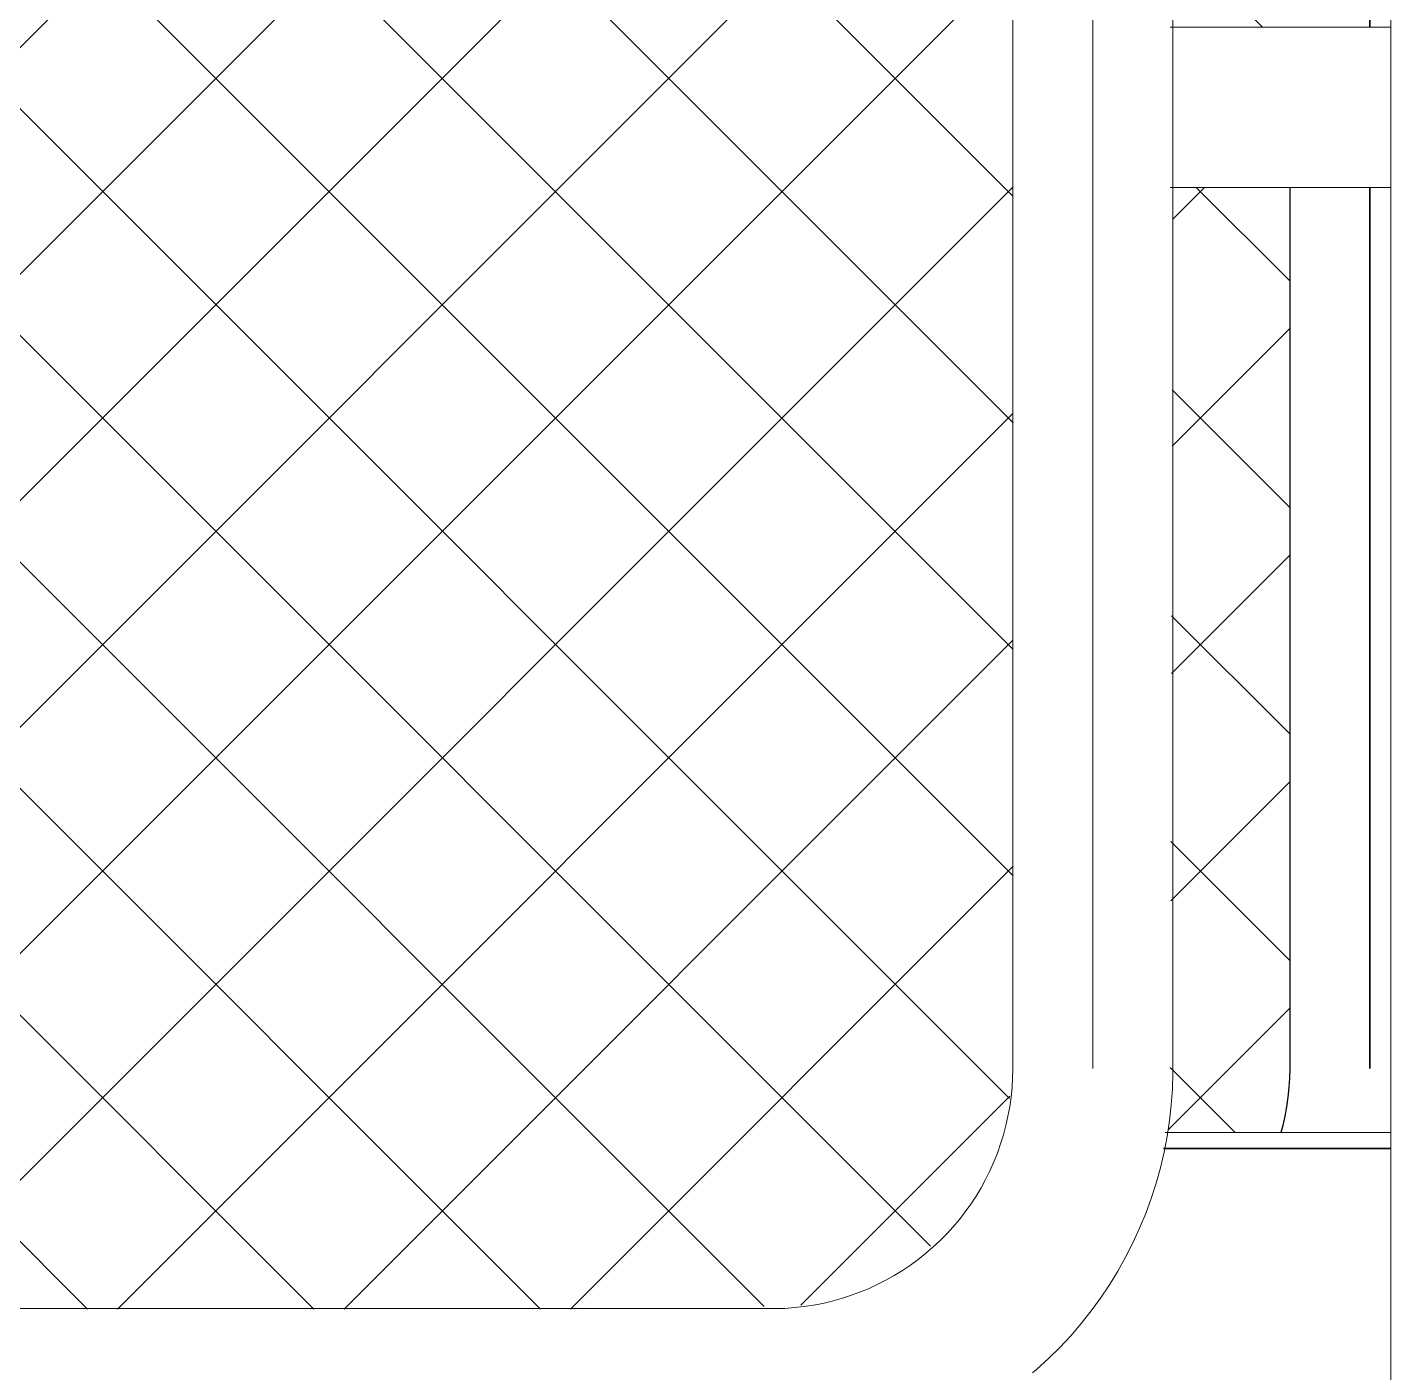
# Model space of a CAD drawing. Header units: millimetres. Extents: x -187664 to 435448, y -313239 to 299894.
# Drawn here: x 85892.6 to 86318.3, y -226415.2 to -225995.2 of the extents above; entities that cross this region are included whole.
import ezdxf

# ---------------------------------------------------------------- set-up
doc = ezdxf.new("R2010")
doc.units = ezdxf.units.MM
doc.layers.add('000 - EXISTING_CANOPY_MAIN_COLOR_1', color=7, linetype='Continuous')
for name, color, linetype, lineweight in [('A-FLOR-E', 7, 'Continuous', 35), ('A-FLOR-LEVL-E', 7, 'Continuous', 35), ('A-GENM', 7, 'Continuous', 9), ('A-GLAZ-CURT', 7, 'Continuous', 9)]:
    doc.layers.add(name, color=color, linetype=linetype, lineweight=lineweight)

# ---------------------------------------------------------------- blocks, each defined once
blk = doc.blocks.new('DPA_CP_Fence Type D - Fence Post Left w MRTA Logo-15315861-2150-01 ENTRANCE 1 ELEVATION 4')
at = {"layer": '000 - EXISTING_CANOPY_MAIN_COLOR_1'}
h = blk.add_hatch(dxfattribs=at)
h.set_pattern_fill('FP_6', style=0, pattern_type=2)
h.set_pattern_definition([(45, (17634.131, 101450), (-35.35533905932738, 35.35533905932738), []), (135, (17634.131, 101450), (-35.35533905932738, -35.35533905932737), [])])
h.paths.add_polyline_path([(18923.55529580681, 101555), (18931.85165733812, 101556.0931676752), (18931.90148552451, 101556.2135366353), (18934.26297696539, 101575), (18934.2629769654, 101850), (18897.67729258849, 101850), (18896.82193790885, 101567.8091115897), (18896.25438872859, 101555), (18897.67729258849, 101555)])
h.paths.add_polyline_path([(18897.67729258849, 101900), (18934.2629769654, 101900), (18934.26297696539, 103000), (18897.67729258849, 103000), (18897.67729258849, 101907.1161079228)])
h.paths.add_polyline_path([(18897.67729258849, 103050), (18934.26297696539, 103050), (18933.432716253, 103330.8857964764), (18930.49723598049, 103347.421714858), (18921.49992771782, 103366.3720809649), (18910.28394394309, 103379.3786408153), (18894.40452244426, 103390.9823468516), (18875.00122818201, 103398.1163389489), (18872.73495302937, 103397.7203328703), (18882.13858400745, 103384.1162168707), (18894.40452244425, 103352.513878699), (18897.67729258849, 103315.3186153595), (18897.67729258849, 103158.0340132517)])
at = {"layer": '000 - EXISTING_CANOPY_MAIN_COLOR_1', "color": 7}
for p, q in [((18959.13132446778, 102999.9999999999), (18959.13132446778, 101899.9999999999)), ((18959.13132446778, 101899.9999999999), (18959.13132446778, 102999.9999999999)), ((18934.13132446781, 101850), (18934.13132446781, 101575)), ((18959.13132446778, 101849.9999999999), (18959.13132446778, 101574.9999999999)), ((18959.13132446778, 101574.9999999999), (18959.13132446778, 101849.9999999999))]:
    blk.add_line(p, q, dxfattribs=at)
at = {"layer": '000 - EXISTING_CANOPY_MAIN_COLOR_1', "color": 7, "flags": 128}
blk.add_lwpolyline([(18934.13132446781, 101575), (18934.07133246738, 101572.000799936), (18933.89145244051, 101569.0063979523), (18933.59197215685, 101566.0215844533), (18933.17337072098, 101563.0511345039), (18932.6363178059, 101560.0998001904), (18931.98167258171, 101557.172303018), (18931.40379318377, 101555)], dxfattribs=at)
blk = doc.blocks.new('DPA_CP_Fence Type D - Fence Post Left w MRTA Logo-17948264-2150-01 ENTRANCE 1 ELEVATION 4')
at = {"layer": 'A-GLAZ-CURT'}
h = blk.add_hatch(dxfattribs=at)
h.set_pattern_fill('FP_8', style=0, pattern_type=2)
h.set_pattern_definition([(45, (18634.849, 101450), (-35.35533905932738, 35.35533905932738), []), (135, (18634.849, 101450), (-35.35533905932738, -35.35533905932737), [])])
h.paths.add_polyline_path([(18731.69146527338, 101499.8683475024), (18780.49290915128, 101500.9276661122), (18795.13334231465, 101503.6485511322), (18814.65391986581, 101513.0893305387), (18827.05593340379, 101523.8473805247), (18839.0412740998, 101540.6368213623), (18845.44745364517, 101556.2135366353), (18847.80894508606, 101575), (18847.80894508607, 102434.8975398161), (18706.74742907667, 102352.9999999588), (18634.84891532143, 102352.9999999409), (18803.67469691884, 102449.9999999827), (18634.84891532143, 102546.9999999587), (18706.67469689489, 102546.9999999587), (18847.80894508607, 102465.0958884992), (18846.97868437359, 103330.8857964769), (18844.04320410116, 103347.421714858), (18835.04589583849, 103366.3720809648), (18823.82991206373, 103379.3786408153), (18811.06989213226, 103389.6741639318), (18791.46375595314, 103397.7701610567), (18770.7326203757, 103400.1316524976), (18491.13474157783, 103399.3013917851), (18474.59882319628, 103396.3659115127), (18455.70781615127, 103387.4135667532), (18442.64189723904, 103376.1526194753), (18431.56121239356, 103361.5203577563), (18424.25037699765, 103343.7864633647), (18421.88888555675, 103314.3987514178), (18422.71914626918, 101569.1142035235), (18425.65462654165, 101552.578285142), (18434.65193480432, 101533.6279190352), (18445.86791857908, 101520.6213591847), (18460.50018029798, 101509.5406743392), (18478.23407468966, 101502.2298389433), (18497.02053805434, 101499.8683475024), (18712.17088772222, 101499.8683475024)])
at = {"layer": 'A-GLAZ-CURT', "color": 7}
for p, q in [((18847.67729258848, 103325), (18847.67729258848, 101575)), ((18897.67729258848, 101575), (18897.67729258848, 103325)), ((18872.67729258846, 102449.3356129233), (18872.67729258846, 101574.9999999999)), ((18872.67729258846, 101574.9999999999), (18872.67729258846, 102449.3356129233)), ((18872.67729258846, 101849.9999999999), (18872.67729258846, 101899.9999999999)), ((18872.67729258846, 101899.9999999999), (18872.67729258846, 101849.9999999999)), ((18965.68477914525, 101899.9999999999), (18896.82543824569, 101899.9999999999)), ((18897.67729258846, 101899.9999999999), (18965.68477914525, 101899.9999999999)), ((18896.82543824569, 101849.9999999999), (18965.68477914525, 101849.9999999999)), ((18965.68477914525, 101849.9999999999), (18897.67729258846, 101849.9999999999)), ((18772.67729258848, 101500), (18497.02053805434, 101500))]:
    blk.add_line(p, q, dxfattribs=at)
at = {"layer": 'A-GLAZ-CURT', "color": 7, "flags": 128}
for points in [[(18847.67729258848, 101575), (18847.61730058804, 101572.000799936), (18847.43742056117, 101569.0063979523), (18847.13794027751, 101566.0215844533), (18846.71933884164, 101563.0511345039), (18846.18228592656, 101560.0998001904), (18845.52764070238, 101557.172303018), (18844.75645046178, 101554.2733263577), (18843.86994894466, 101551.4075079538), (18842.86955436432, 101548.5794325044), (18841.75686713869, 101545.7936243268), (18840.53366732998, 101543.0545401201), (18839.20191179692, 101540.3665618344), (18837.7637310643, 101537.7339896617), (18836.22142591449, 101535.1610351559), (18834.5774637067, 101532.6518144954), (18832.8344744298, 101530.2103418978), (18830.99524649479, 101527.8405231986), (18829.06272227405, 101525.5461496021), (18827.03999339405, 101523.3308916167), (18824.93029578951, 101521.1982931825), (18822.73700452657, 101519.1517660022), (18820.46362840337, 101517.1945840826), (18818.11380433674, 101515.3298784973), (18815.69129154392, 101513.5606323774), (18813.19996552859, 101511.8896761394), (18810.64381188093, 101510.3196829567), (18808.02691990151, 101508.8531644836), (18805.35347605923, 101507.4924668368), (18802.62775729394, 101506.2397668421), (18799.85412417423, 101505.0970685525), (18797.03701392138, 101504.0662000413), (18794.18093331088, 101503.1488104783), (18791.2904514624, 101502.3463674911), (18788.37019253034, 101501.6601548173), (18785.424828306, 101501.0912702509), (18782.45907074384, 101500.6406238856), (18779.4776644233, 101500.3089366597), (18776.48537895849, 101500.0967392018), (18773.48700136785, 101500.0043709828), (18772.67729258848, 101500)], [(18853.88430394145, 101480), (18855.10037658492, 101481.0242838574), (18858.79247322731, 101484.3954986574), (18862.34680395092, 101487.9116613316), (18865.75768258484, 101491.5671467698), (18869.01965245086, 101495.3561069752), (18872.12749509303, 101499.2724804196), (18875.0762386261, 101503.3100017409), (18877.86116568947, 101507.4622117665), (18880.4778209939, 101511.7224678459), (18882.9220184491, 101516.0839544783), (18885.18984786055, 101520.5396942154), (18887.27768118495, 101525.0825588242), (18889.18217833438, 101529.7052806904), (18890.90029251968, 101534.4004644451), (18892.42927512464, 101539.160598796), (18893.76668010327, 101543.9780685434), (18894.9103678929, 101548.8451667636), (18895.85850883705, 101553.7541071375), (18896.60958611244, 101558.6970364077), (18897.16239815568, 101563.666046942), (18897.51606058543, 101568.6531893833), (18897.67000761723, 101573.6504853677), (18897.67729258848, 101575)]]:
    blk.add_lwpolyline(points, dxfattribs=at)
blk = doc.blocks.new('Ramp - Ramp-15894419-2150-01 ENTRANCE 1 ELEVATION 4')
at = {"layer": '000 - EXISTING_CANOPY_MAIN_COLOR_1', "color": 7}
blk.add_line((18965.68477914525, 101549.9999999999), (18894.70354779216, 101549.9999999999), dxfattribs=at)
blk = doc.blocks.new('BOLLARD - BOLLARD-V318-2150-01 ENTRANCE 1 ELEVATION 4')
at = {"layer": 'A-GENM', "color": 7}
blk.add_line((18965.68477914526, 102410), (18965.68477914526, 101460), dxfattribs=at)
blk = doc.blocks.new('DPA_Drainage Gutter_Landscape_Type A - DPA_Drainage Gutter_Landscape_Type A-17902767-2150-01 ENTRANCE 1 ELEVATION 4')
at = {"layer": 'A-GENM', "color": 7}
for p, q in [((18965.68477914525, 101554.9999999999), (18895.29829675143, 101554.9999999999)), ((18895.29829675143, 101554.9999999999), (18965.68477914525, 101554.9999999999)), ((18965.68477914525, 101554.9999999999), (18895.29829675144, 101554.9999999999)), ((18895.29829675144, 101554.9999999999), (18965.68477914525, 101554.9999999999)), ((18965.68477914525, 101554.9999999999), (18895.29829675143, 101554.9999999999)), ((18895.29829675143, 101554.9999999999), (18965.68477914525, 101554.9999999999)), ((18965.68477914525, 101554.9999999999), (18895.29829675144, 101554.9999999999)), ((18895.29829675144, 101554.9999999999), (18965.68477914525, 101554.9999999999)), ((18965.68477914525, 101554.9999999999), (18895.29829675143, 101554.9999999999)), ((18895.29829675143, 101554.9999999999), (18965.68477914525, 101554.9999999999)), ((18965.68477914525, 101554.9999999999), (18895.29829675144, 101554.9999999999)), ((18895.29829675144, 101554.9999999999), (18965.68477914525, 101554.9999999999)), ((18965.68477914525, 101554.9999999999), (18895.29829675143, 101554.9999999999)), ((18895.29829675143, 101554.9999999999), (18965.68477914525, 101554.9999999999)), ((18965.68477914525, 101554.9999999999), (18895.29829675144, 101554.9999999999)), ((18895.29829675144, 101554.9999999999), (18965.68477914525, 101554.9999999999)), ((18965.68477914525, 101554.9999999999), (18895.29829675143, 101554.9999999999)), ((18895.29829675143, 101554.9999999999), (18965.68477914525, 101554.9999999999)), ((18965.68477914525, 101554.9999999999), (18895.29829675144, 101554.9999999999)), ((18895.29829675144, 101554.9999999999), (18965.68477914525, 101554.9999999999)), ((18965.68477914525, 101554.9999999999), (18895.29829675143, 101554.9999999999)), ((18895.29829675143, 101554.9999999999), (18965.68477914525, 101554.9999999999)), ((18965.68477914525, 101554.9999999999), (18895.29829675144, 101554.9999999999)), ((18895.29829675144, 101554.9999999999), (18965.68477914525, 101554.9999999999)), ((18965.68477914525, 101554.9999999999), (18895.29829675143, 101554.9999999999)), ((18895.29829675143, 101554.9999999999), (18965.68477914525, 101554.9999999999)), ((18965.68477914525, 101554.9999999999), (18895.29829675144, 101554.9999999999)), ((18895.29829675144, 101554.9999999999), (18965.68477914525, 101554.9999999999)), ((18965.68477914525, 101554.9999999999), (18895.29829675143, 101554.9999999999)), ((18895.29829675143, 101554.9999999999), (18965.68477914525, 101554.9999999999)), ((18965.68477914525, 101554.9999999999), (18895.29829675144, 101554.9999999999)), ((18895.29829675144, 101554.9999999999), (18965.68477914525, 101554.9999999999)), ((18965.68477914525, 101554.9999999999), (18895.29829675143, 101554.9999999999)), ((18895.29829675143, 101554.9999999999), (18965.68477914525, 101554.9999999999)), ((18965.68477914525, 101554.9999999999), (18895.29829675144, 101554.9999999999)), ((18895.29829675144, 101554.9999999999), (18965.68477914525, 101554.9999999999)), ((18965.68477914525, 101554.9999999999), (18895.29829675143, 101554.9999999999)), ((18895.29829675143, 101554.9999999999), (18965.68477914525, 101554.9999999999)), ((18965.68477914525, 101554.9999999999), (18895.29829675144, 101554.9999999999)), ((18895.29829675144, 101554.9999999999), (18965.68477914525, 101554.9999999999)), ((18965.68477914525, 101554.9999999999), (18895.29829675143, 101554.9999999999)), ((18895.29829675143, 101554.9999999999), (18965.68477914525, 101554.9999999999)), ((18965.68477914525, 101554.9999999999), (18895.29829675144, 101554.9999999999)), ((18895.29829675144, 101554.9999999999), (18965.68477914525, 101554.9999999999)), ((18965.68477914525, 101554.9999999999), (18895.29829675143, 101554.9999999999)), ((18895.29829675143, 101554.9999999999), (18965.68477914525, 101554.9999999999)), ((18965.68477914525, 101554.9999999999), (18895.29829675144, 101554.9999999999)), ((18895.29829675144, 101554.9999999999), (18965.68477914525, 101554.9999999999)), ((18965.68477914525, 101554.9999999999), (18895.29829675143, 101554.9999999999)), ((18895.29829675143, 101554.9999999999), (18965.68477914525, 101554.9999999999)), ((18965.68477914525, 101554.9999999999), (18895.29829675144, 101554.9999999999)), ((18895.29829675144, 101554.9999999999), (18965.68477914525, 101554.9999999999)), ((18965.68477914525, 101554.9999999999), (18895.29829675143, 101554.9999999999)), ((18895.29829675143, 101554.9999999999), (18965.68477914525, 101554.9999999999)), ((18965.68477914525, 101554.9999999999), (18895.29829675144, 101554.9999999999)), ((18895.29829675144, 101554.9999999999), (18965.68477914525, 101554.9999999999)), ((18965.68477914525, 101554.9999999999), (18895.29829675143, 101554.9999999999)), ((18895.29829675143, 101554.9999999999), (18965.68477914525, 101554.9999999999)), ((18965.68477914525, 101554.9999999999), (18895.29829675144, 101554.9999999999)), ((18895.29829675144, 101554.9999999999), (18965.68477914525, 101554.9999999999)), ((18965.68477914525, 101554.9999999999), (18895.29829675143, 101554.9999999999)), ((18895.29829675143, 101554.9999999999), (18965.68477914525, 101554.9999999999)), ((18965.68477914525, 101554.9999999999), (18895.29829675144, 101554.9999999999)), ((18895.29829675144, 101554.9999999999), (18965.68477914525, 101554.9999999999)), ((18965.68477914525, 101554.9999999999), (18895.29829675143, 101554.9999999999)), ((18895.29829675143, 101554.9999999999), (18965.68477914525, 101554.9999999999)), ((18965.68477914525, 101554.9999999999), (18895.29829675144, 101554.9999999999)), ((18895.29829675144, 101554.9999999999), (18965.68477914525, 101554.9999999999)), ((18965.68477914525, 101554.9999999999), (18895.29829675143, 101554.9999999999)), ((18895.29829675143, 101554.9999999999), (18965.68477914525, 101554.9999999999)), ((18965.68477914525, 101554.9999999999), (18895.29829675144, 101554.9999999999)), ((18895.29829675144, 101554.9999999999), (18965.68477914525, 101554.9999999999)), ((18965.68477914525, 101554.9999999999), (18895.29829675143, 101554.9999999999)), ((18895.29829675143, 101554.9999999999), (18965.68477914525, 101554.9999999999)), ((18965.68477914525, 101554.9999999999), (18895.29829675144, 101554.9999999999)), ((18895.29829675144, 101554.9999999999), (18965.68477914525, 101554.9999999999)), ((18965.68477914525, 101554.9999999999), (18895.29829675143, 101554.9999999999)), ((18895.29829675143, 101554.9999999999), (18965.68477914525, 101554.9999999999)), ((18965.68477914525, 101554.9999999999), (18895.29829675144, 101554.9999999999)), ((18895.29829675144, 101554.9999999999), (18965.68477914525, 101554.9999999999)), ((18965.68477914525, 101554.9999999999), (18895.29829675143, 101554.9999999999)), ((18895.29829675143, 101554.9999999999), (18965.68477914525, 101554.9999999999)), ((18965.68477914525, 101554.9999999999), (18895.29829675144, 101554.9999999999)), ((18895.29829675144, 101554.9999999999), (18965.68477914525, 101554.9999999999)), ((18965.68477914525, 101554.9999999999), (18895.29829675143, 101554.9999999999)), ((18895.29829675143, 101554.9999999999), (18965.68477914525, 101554.9999999999)), ((18965.68477914525, 101554.9999999999), (18895.29829675144, 101554.9999999999)), ((18895.29829675144, 101554.9999999999), (18965.68477914525, 101554.9999999999)), ((18965.68477914525, 101554.9999999999), (18895.29829675143, 101554.9999999999)), ((18895.29829675143, 101554.9999999999), (18965.68477914525, 101554.9999999999)), ((18965.68477914525, 101554.9999999999), (18895.29829675144, 101554.9999999999)), ((18895.29829675144, 101554.9999999999), (18965.68477914525, 101554.9999999999)), ((18965.68477914525, 101554.9999999999), (18895.29829675143, 101554.9999999999)), ((18895.29829675143, 101554.9999999999), (18965.68477914525, 101554.9999999999)), ((18965.68477914525, 101554.9999999999), (18895.29829675144, 101554.9999999999)), ((18895.29829675144, 101554.9999999999), (18965.68477914525, 101554.9999999999)), ((18965.68477914525, 101554.9999999999), (18895.29829675143, 101554.9999999999)), ((18895.29829675143, 101554.9999999999), (18965.68477914525, 101554.9999999999)), ((18965.68477914525, 101554.9999999999), (18895.29829675144, 101554.9999999999)), ((18895.29829675144, 101554.9999999999), (18965.68477914525, 101554.9999999999)), ((18965.68477914525, 101554.9999999999), (18895.29829675143, 101554.9999999999)), ((18895.29829675143, 101554.9999999999), (18965.68477914525, 101554.9999999999)), ((18965.68477914525, 101554.9999999999), (18895.29829675143, 101554.9999999999)), ((18895.29829675143, 101554.9999999999), (18965.68477914525, 101554.9999999999)), ((18965.68477914525, 101554.9999999999), (18895.29829675143, 101554.9999999999)), ((18895.29829675143, 101554.9999999999), (18965.68477914525, 101554.9999999999)), ((18965.68477914525, 101554.9999999999), (18895.29829675143, 101554.9999999999)), ((18895.29829675143, 101554.9999999999), (18965.68477914525, 101554.9999999999)), ((18965.68477914525, 101554.9999999999), (18895.29829675143, 101554.9999999999)), ((18895.29829675143, 101554.9999999999), (18965.68477914525, 101554.9999999999)), ((18965.68477914525, 101554.9999999999), (18895.29829675144, 101554.9999999999)), ((18895.29829675144, 101554.9999999999), (18965.68477914525, 101554.9999999999)), ((18965.68477914525, 101554.9999999999), (18895.29829675143, 101554.9999999999)), ((18895.29829675143, 101554.9999999999), (18965.68477914525, 101554.9999999999)), ((18965.68477914525, 101554.9999999999), (18895.29829675144, 101554.9999999999)), ((18895.29829675144, 101554.9999999999), (18965.68477914525, 101554.9999999999))]:
    blk.add_line(p, q, dxfattribs=at)

msp = doc.modelspace()

# ---------------------------------------------------------------- linework, layer by layer
at = {"layer": 'A-FLOR-E', "color": 7}
msp.add_line((86247.32956229972, -226345.1980510336), (86318.31079365285, -226345.1980510336), dxfattribs=at)

# ---------------------------------------------------------------- block references
at = {"layer": 'A-FLOR-LEVL-E', "color": 7}
msp.add_blockref('Ramp - Ramp-15894419-2150-01 ENTRANCE 1 ELEVATION 4', (67352.62601450756, -327895.1980510335), dxfattribs=at)
at = {"layer": 'A-GENM', "color": 7}
for name in ['BOLLARD - BOLLARD-V318-2150-01 ENTRANCE 1 ELEVATION 4', 'DPA_Drainage Gutter_Landscape_Type A - DPA_Drainage Gutter_Landscape_Type A-17902767-2150-01 ENTRANCE 1 ELEVATION 4']:
    msp.add_blockref(name, (67352.62601450756, -327895.1980510335), dxfattribs=at)
at = {"layer": 'A-GLAZ-CURT', "color": 7}
for name in ['DPA_CP_Fence Type D - Fence Post Left w MRTA Logo-17948264-2150-01 ENTRANCE 1 ELEVATION 4', 'DPA_CP_Fence Type D - Fence Post Left w MRTA Logo-15315861-2150-01 ENTRANCE 1 ELEVATION 4']:
    msp.add_blockref(name, (67352.62601450756, -327895.1980510335), dxfattribs=at)

doc.saveas('drawing.dxf')
